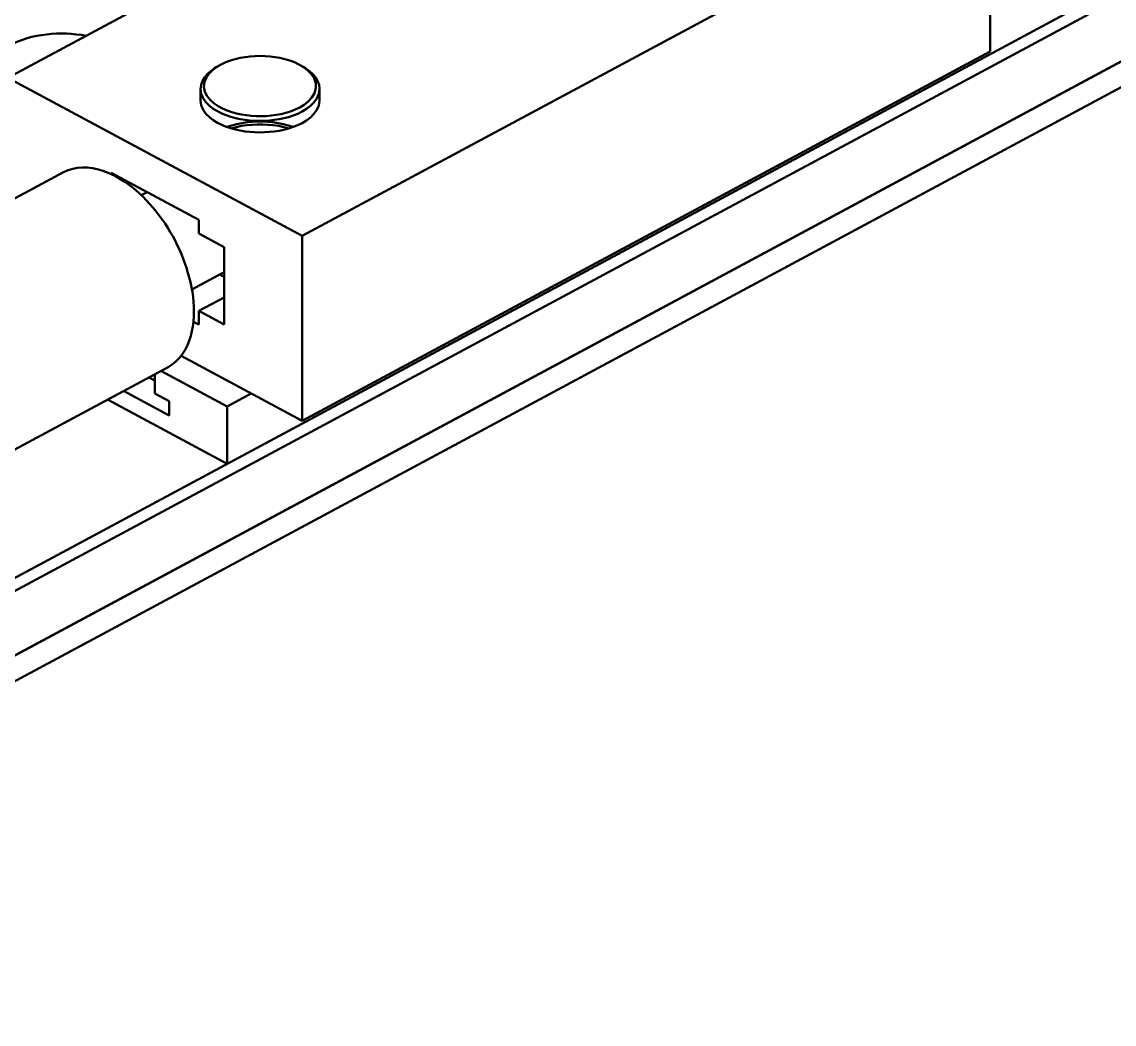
# Model space of a CAD drawing. Header units: millimetres. Extents: x 0 to 841, y 0 to 594.
# Drawn here: x 574.96 to 601.95, y 141.08 to 165.84 of the extents above; entities that cross this region are included whole.
import ezdxf

# ---------------------------------------------------------------- set-up
doc = ezdxf.new("R2010")
doc.units = ezdxf.units.MM
doc.layers.add('VIS', color=7, linetype='CONTINUOUS', lineweight=50)

msp = doc.modelspace()

# ---------------------------------------------------------------- linework, layer by layer
at = {"layer": 'VIS'}
for points in [[(559, 143.631), (634.406, 184.116)], [(559.297, 143.471), (634.703, 183.957)], [(559, 141.718), (635, 182.522)], [(559.297, 141.878), (634.703, 182.363)], [(559, 141.081), (635, 181.885)], [(581.885, 160.549), (598.881, 169.674)], [(598.881, 165.105), (598.881, 169.674)], [(574.612, 164.454), (579.867, 167.275)], [(574.157, 164.591), (574.171, 164.712), (574.212, 164.827), (574.274, 164.932), (574.352, 165.027), (574.441, 165.11), (574.539, 165.183), (574.642, 165.248), (574.751, 165.305), (574.862, 165.354), (574.977, 165.397), (575.093, 165.434), (575.211, 165.465), (575.331, 165.491), (575.451, 165.512), (575.572, 165.528), (575.694, 165.54), (575.816, 165.547), (575.938, 165.549), (576.061, 165.547), (576.183, 165.54), (576.304, 165.529), (576.425, 165.513), (576.546, 165.492)], [(581.915, 164.724), (581.808, 164.786), (581.695, 164.838), (581.579, 164.882), (581.46, 164.917), (581.339, 164.946), (581.217, 164.967), (581.094, 164.982), (580.97, 164.991), (580.846, 164.994), (580.722, 164.991), (580.598, 164.982), (580.475, 164.967), (580.353, 164.946), (580.232, 164.917), (580.113, 164.882), (579.997, 164.838), (579.885, 164.786), (579.778, 164.724)], [(581.885, 155.98), (598.881, 165.105)], [(579.713, 164.682), (579.628, 164.62), (579.549, 164.55), (579.481, 164.471), (579.426, 164.382), (579.39, 164.284), (579.377, 164.18)], [(579.778, 164.724), (579.679, 164.651), (579.591, 164.565), (579.52, 164.465), (579.474, 164.352), (579.461, 164.23), (579.486, 164.11), (579.541, 164.001), (579.619, 163.906), (579.711, 163.824), (579.812, 163.755), (579.92, 163.697), (580.033, 163.648), (580.149, 163.608), (580.267, 163.575), (580.388, 163.549), (580.509, 163.529), (580.631, 163.516), (580.754, 163.508), (580.876, 163.507), (580.999, 163.511), (581.122, 163.521), (581.243, 163.538), (581.364, 163.56), (581.484, 163.59), (581.601, 163.627), (581.715, 163.671), (581.826, 163.724)], [(579.778, 164.724), (579.713, 164.682)], [(579.746, 164.703), (579.741, 164.699), (579.735, 164.696), (579.729, 164.692), (579.724, 164.689), (579.718, 164.685), (579.713, 164.682)], [(581.826, 163.724), (581.936, 163.791), (582.038, 163.871), (582.126, 163.965), (582.193, 164.075), (582.228, 164.199), (582.224, 164.327), (582.182, 164.449), (582.11, 164.556), (582.019, 164.647), (581.915, 164.724)], [(581.915, 164.724), (581.98, 164.682)], [(581.98, 164.682), (581.974, 164.685), (581.969, 164.689), (581.963, 164.692), (581.957, 164.696), (581.952, 164.699), (581.946, 164.703)], [(582.316, 164.18), (582.303, 164.284), (582.267, 164.382), (582.212, 164.471), (582.143, 164.55), (582.065, 164.62), (581.98, 164.682)], [(574.612, 164.454), (581.885, 160.549)], [(579.377, 164.18), (579.394, 164.061), (579.44, 163.95), (579.51, 163.852), (579.594, 163.767), (579.689, 163.693), (579.792, 163.63), (579.9, 163.576), (580.011, 163.53), (580.125, 163.492), (580.241, 163.461), (580.359, 163.435), (580.478, 163.416), (580.597, 163.402), (580.717, 163.394), (580.838, 163.391), (580.958, 163.393), (581.078, 163.401), (581.198, 163.414), (581.317, 163.432), (581.434, 163.457), (581.551, 163.487), (581.665, 163.525), (581.777, 163.569), (581.885, 163.622)], [(579.377, 164.18), (579.377, 163.896)], [(581.885, 163.622), (581.991, 163.685), (582.089, 163.759), (582.177, 163.845), (582.249, 163.945), (582.298, 164.058), (582.316, 164.18)], [(582.316, 164.18), (582.316, 163.896)], [(581.885, 163.338), (581.777, 163.286), (581.665, 163.241), (581.551, 163.204), (581.434, 163.173), (581.317, 163.149), (581.198, 163.13), (581.078, 163.117), (580.958, 163.11), (580.838, 163.107), (580.717, 163.11), (580.597, 163.119), (580.478, 163.133), (580.359, 163.152), (580.241, 163.177), (580.125, 163.209), (580.011, 163.247), (579.9, 163.293), (579.792, 163.347), (579.689, 163.41), (579.594, 163.483), (579.51, 163.569), (579.44, 163.667), (579.394, 163.777), (579.377, 163.896)], [(582.316, 163.896), (582.298, 163.775), (582.249, 163.662), (582.177, 163.562), (582.089, 163.476), (581.991, 163.402), (581.885, 163.338)], [(580.028, 163.241), (580.15, 163.28), (580.274, 163.312), (580.4, 163.337), (580.527, 163.356), (580.654, 163.368), (580.782, 163.374), (580.91, 163.374), (581.038, 163.368), (581.166, 163.356), (581.293, 163.337), (581.419, 163.312), (581.543, 163.28), (581.665, 163.241)], [(580.136, 163.206), (580.263, 163.239), (580.391, 163.265), (580.52, 163.284), (580.65, 163.297), (580.781, 163.303), (580.912, 163.303), (581.042, 163.297), (581.172, 163.284), (581.302, 163.265), (581.43, 163.239), (581.556, 163.206)], [(579.213, 158.681), (579.211, 158.803), (579.203, 158.924), (579.191, 159.046), (579.174, 159.166), (579.153, 159.287), (579.128, 159.406), (579.099, 159.525), (579.066, 159.642), (579.03, 159.759), (578.991, 159.874), (578.948, 159.988), (578.902, 160.101), (578.853, 160.213), (578.801, 160.324), (578.747, 160.433), (578.689, 160.54), (578.628, 160.646), (578.565, 160.75), (578.499, 160.853), (578.43, 160.953), (578.358, 161.052), (578.284, 161.149), (578.207, 161.243), (578.126, 161.335), (578.044, 161.425), (577.958, 161.512), (577.87, 161.596), (577.778, 161.677), (577.684, 161.754), (577.587, 161.828), (577.487, 161.897), (577.383, 161.962), (577.277, 162.022), (577.168, 162.077), (577.056, 162.125), (576.941, 162.166), (576.824, 162.2), (576.704, 162.224), (576.583, 162.238), (576.461, 162.241), (576.34, 162.231), (576.22, 162.209), (576.104, 162.172), (575.993, 162.121)], [(566.048, 156.781), (575.993, 162.121)], [(577.165, 162.109), (577.165, 162.078)], [(577.165, 162.109), (579.332, 160.946)], [(577.446, 161.924), (577.478, 161.941)], [(577.913, 161.555), (578.055, 161.632)], [(579.332, 160.946), (579.332, 160.609)], [(579.332, 160.609), (579.956, 160.275)], [(581.885, 155.98), (581.885, 160.549)], [(579.956, 160.275), (579.956, 158.362)], [(579.164, 159.225), (579.913, 159.627)], [(579.853, 159.595), (579.956, 159.54)], [(579.913, 159.627), (579.92, 159.631), (579.928, 159.635), (579.935, 159.64), (579.942, 159.644), (579.949, 159.648), (579.956, 159.653)], [(579.332, 158.697), (579.956, 159.031)], [(578.575, 157.312), (578.678, 157.377), (578.773, 157.453), (578.858, 157.54), (578.933, 157.636), (578.998, 157.74), (579.053, 157.848), (579.099, 157.961), (579.136, 158.078), (579.165, 158.196), (579.187, 158.316), (579.202, 158.437), (579.211, 158.559), (579.213, 158.681)], [(579.332, 158.697), (579.956, 158.362)], [(579.332, 158.697), (579.332, 158.36)], [(579.201, 158.43), (579.332, 158.36)], [(578.895, 157.585), (581.885, 155.98)], [(574.315, 155.025), (578.575, 157.312)], [(578.098, 157.057), (578.249, 156.976)], [(578.249, 157.137), (578.249, 156.657)], [(578.395, 157.216), (580.03, 156.338)], [(577.472, 156.72), (578.605, 156.112)], [(578.249, 156.657), (578.605, 156.466)], [(580.03, 156.338), (580.624, 156.657)], [(577.076, 156.508), (580.03, 154.922)], [(578.605, 156.466), (578.605, 156.112)], [(580.03, 154.922), (580.03, 156.338)]]:
    msp.add_lwpolyline(points, dxfattribs=at)

doc.saveas('drawing.dxf')
